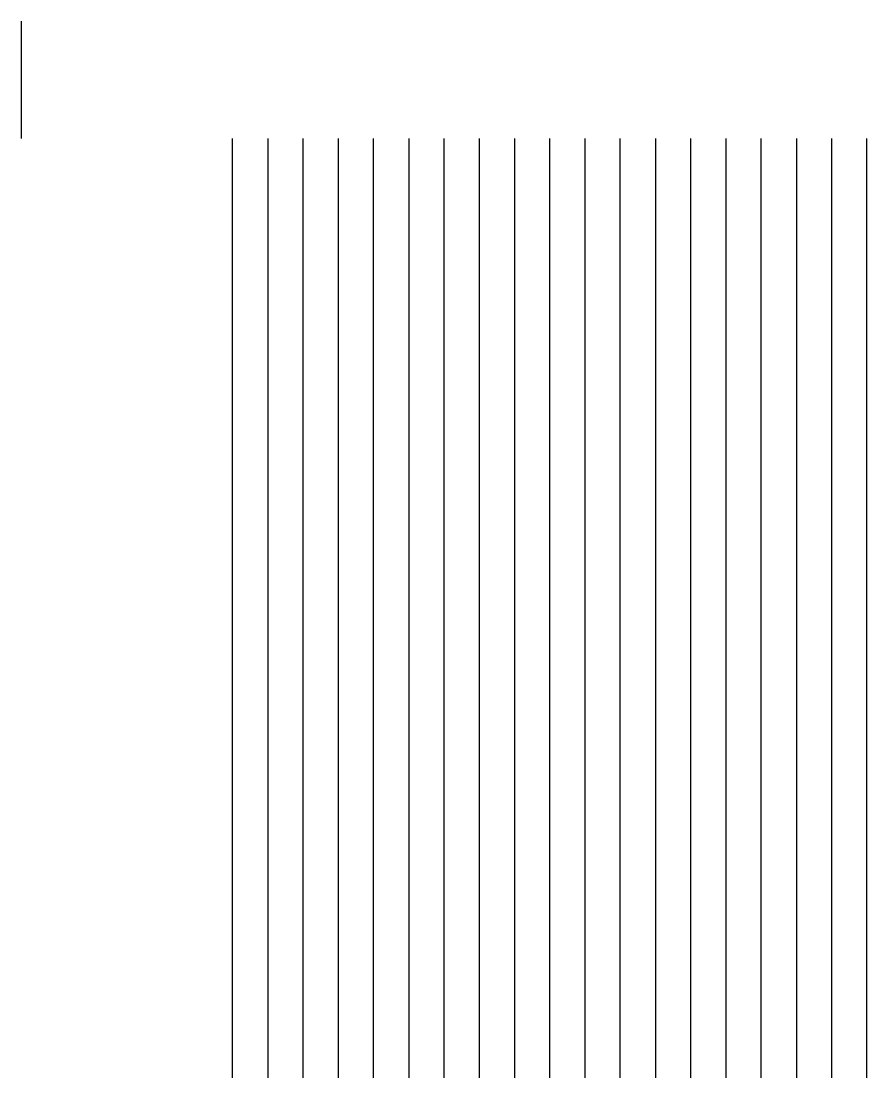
# Model space of a CAD drawing. Header units: millimetres. Extents: x -1 to 33, y -1 to 201.
# Drawn here: x 31.1 to 32.9, y 198.597 to 200.847 of the extents above.
import ezdxf

# ---------------------------------------------------------------- set-up
doc = ezdxf.new("R2010")
doc.units = ezdxf.units.MM

msp = doc.modelspace()

# ---------------------------------------------------------------- linework, layer by layer
for p, q in [((31.1003, 200.8469, -0.5), (31.1003, 200.5969, -0.5)), ((31.1003, 200.8469, -0.5), (31.1003, 200.5969, -0.5)), ((31.5503, 198.5969, -0.5), (31.5503, 200.5969, -0.5)), ((31.6253, 200.5969, -0.5), (31.6253, 198.5969, -0.5)), ((31.7003, 198.5969, -0.5), (31.7003, 200.5969, -0.5)), ((31.7753, 200.5969, -0.5), (31.7753, 198.5969, -0.5)), ((31.8503, 198.5969, -0.5), (31.8503, 200.5969, -0.5)), ((31.9253, 200.5969, -0.5), (31.9253, 198.5969, -0.5)), ((32.0003, 198.5969, -0.5), (32.0003, 200.5969, -0.5)), ((32.0753, 200.5969, -0.5), (32.0753, 198.5969, -0.5)), ((32.1503, 200.5969, -0.5), (32.1503, 198.5969, -0.5)), ((32.2253, 198.5969, -0.5), (32.2253, 200.5969, -0.5)), ((32.3003, 200.5969, -0.5), (32.3003, 198.5969, -0.5)), ((32.3753, 198.5969, -0.5), (32.3753, 200.5969, -0.5)), ((32.4503, 200.5969, -0.5), (32.4503, 198.5969, -0.5)), ((32.5253, 198.5969, -0.5), (32.5253, 200.5969, -0.5)), ((32.6003, 200.5969, -0.5), (32.6003, 198.5969, -0.5)), ((32.6753, 198.5969, -0.5), (32.6753, 200.5969, -0.5)), ((32.7503, 200.5969, -0.5), (32.7503, 198.5969, -0.5)), ((32.8253, 200.5969, -0.5), (32.8253, 198.5969, -0.5)), ((32.9003, 198.5969, -0.5), (32.9003, 200.5969, -0.5))]:
    msp.add_line(p, q)

doc.saveas('drawing.dxf')
